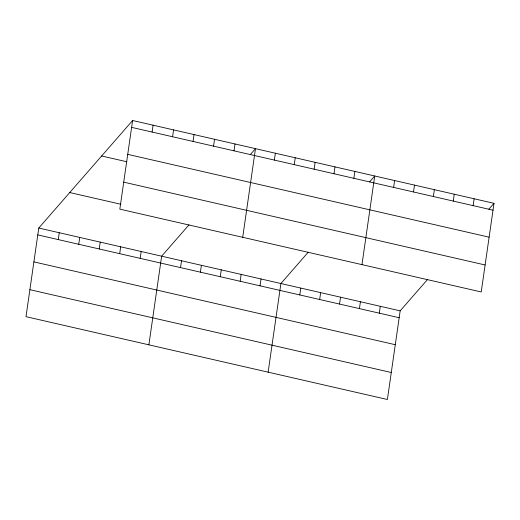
<?xml version="1.0" encoding="UTF-8"?>
<svg xmlns="http://www.w3.org/2000/svg" width="520" height="520" viewBox="0 0 520 520"><rect width="100%" height="100%" fill="white"/><g stroke="black" fill="none" stroke-linecap="round" stroke-linejoin="round"><path stroke-width="0.78" d="M132.607 120.503L119.834 209.144L481.228 291.967L494 203.327L132.607 120.503L38.773 228.033L26 316.673L387.394 399.497L400.166 310.856L427.518 279.513M58.266 239.59L59.254 232.726M78.741 244.283L79.729 237.419M99.223 248.976L100.21 242.112M119.698 253.669L120.685 246.805M152.1 132.06L153.088 125.197M140.179 258.362L141.167 251.498M172.575 136.754L173.569 129.89M148.876 344.832L161.649 256.191L189 224.848M193.056 141.447L194.044 134.583M180.531 267.611L181.525 260.748M213.538 146.14L214.526 139.276M200.408 272.168L201.403 265.304M234.013 150.833L235.001 143.969M220.285 276.725L221.273 269.861M242.71 237.302L255.483 148.662L250.322 154.577M240.162 281.275L241.15 274.411M274.372 160.082L275.36 153.218M260.039 285.831L261.027 278.967M294.249 164.638L295.236 157.774M268.132 372.164L280.904 283.524L308.256 252.181M314.125 169.195L315.114 162.331M299.793 294.944L300.781 288.08M333.996 173.745L334.99 166.881M319.67 299.5L320.658 292.637M353.873 178.302L354.868 171.438M339.547 304.05L340.535 297.193M361.966 264.635L374.738 175.994L369.577 181.909M359.424 308.607L360.412 301.743M393.627 187.415L394.615 180.55M379.301 313.163L380.289 306.3M413.504 191.971L414.492 185.107M433.381 196.521L434.369 189.664M453.258 201.078L454.246 194.214M473.135 205.634L474.123 198.77M488.839 209.242L494 203.327M131.619 127.367L493.012 210.191M127.731 154.356L489.125 237.178M101.641 155.987L126.848 161.766M123.728 182.156L485.115 264.979M69.739 192.55L120.939 204.282M38.773 228.033L400.166 310.856M37.785 234.897L399.178 317.72M33.898 261.885L395.285 344.708M29.887 289.686L391.281 372.509"/></g></svg>
